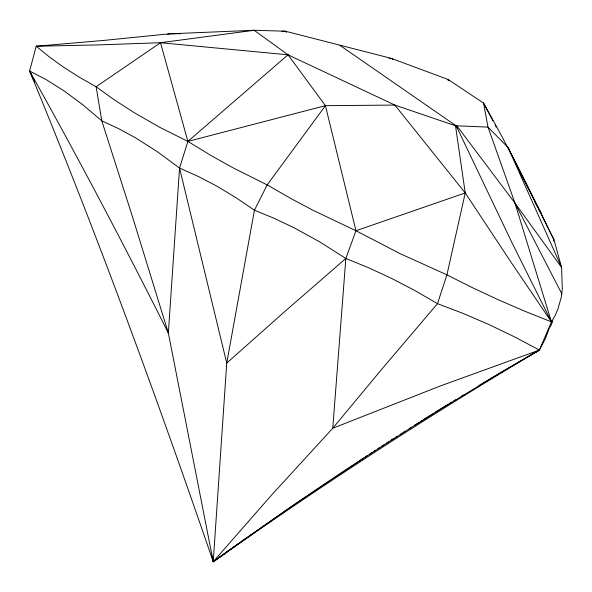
<?xml version="1.0" encoding="UTF-8"?>
<svg xmlns="http://www.w3.org/2000/svg" width="592" height="592" viewBox="0 0 592 592"><rect width="100%" height="100%" fill="white"/><g stroke="black" fill="none" stroke-linecap="round" stroke-linejoin="round"><path stroke-width="0.89" d="M498.035 374.166L539.379 350.072L551.426 321.87L555 315.832L557.901 309.128L561.334 296.977L562.296 288.792L561.608 267.48L553.964 239.693L508.128 147.578L488.015 127.117L455.492 125.756L394.849 105.073L288.023 54.819L187.886 141.399L179.546 168.069L168.35 333.037L213.238 561.719C319.036 486.802 427.927 416.272 539.379 350.072L545.225 338.905L548.851 329.626M487.297 110.201L483.56 103.119L488.015 127.117L514.988 203.123L551.426 321.87L524.408 311.074L497.939 299.604L472.12 287.52L446.923 274.843L400.155 253.679L355.955 230.732L312.791 210.182L290.901 198.535L267.184 184.889L233.448 168.039L211.307 155.703L187.886 141.399L159.551 127.206L133.178 112.051L114.034 99.648L96.133 86.75L79.35 77.249L63.744 67.303L49.358 56.943L36.216 46.228L97.858 44.925L160.499 42.72L254.138 30.281L288.023 54.819L325.43 105.672L355.955 230.732L345.839 258.467L332.763 428.238L271.047 495.659L213.238 561.719C156.466 396.544 96.459 232.404 29.6 71.025L36.216 46.228L103.755 40.426L169.046 33.855L254.138 30.281L285.329 31.191L391.438 58.416L448.151 79.498L483.56 103.119C506.826 144.507 528.412 186.806 548.858 229.652M213.423 559.973L213.238 561.719L230.702 549.147M448.018 80.209L448.151 79.498L449.461 80.867M29.6 71.025C77.996 157.206 123.95 244.733 168.35 333.037L132.645 217.301L101.794 120.864L96.133 86.75L160.499 42.72L187.886 141.399L325.43 105.672L394.849 105.073L465.245 192.948L510.918 262.049L551.426 321.87L511.806 242.365L457.357 128.264L455.492 125.756L465.245 192.948L446.923 274.843L437.495 303.659L381.455 369.593L332.763 428.238L440.174 386.021L539.379 350.072L514.196 336.693L488.733 324.46L463.159 313.449L437.495 303.659L414.637 290.42L391.689 278.455L368.749 267.806L345.839 258.467L320.087 242.084L294.313 227.898L274.333 218.389L254.442 210.212L235.579 197.417L216.776 186.132L198.083 176.357L179.546 168.069L157.161 151.559L135.109 137.596L118.282 128.479L101.794 120.864L82.569 104.592L64.047 90.887L46.339 79.705L29.6 71.025L34.728 81.822M549.102 328.804L549.332 327.998M550.212 327.124L552.773 321.145M553.313 241.114L553.964 239.693L551.64 235.216M325.43 105.672L267.184 184.889L254.442 210.212L226.736 363.081L213.238 561.719L216.842 559.114M214.341 560.483L213.238 561.719L211.559 554.793M214.563 560.55L213.238 561.719L292.966 505.472M345.839 258.467L285.951 310.511L226.736 363.081L179.546 168.069M218.174 558.16L220.661 556.369M224.153 553.846C292.515 504.776 362.437 457.868 433.855 413.357M231.968 548.236L238.339 543.671M241.551 541.369L244.777 539.053M249.328 535.804L250.631 534.872M293.699 504.969L363.725 457.964M365.205 457.002L367.41 455.559M369.63 454.108L371.865 452.651M374.092 451.2L375.594 450.223M377.844 448.766L379.346 447.789M381.618 446.316L383.897 444.844M386.184 443.371L388.478 441.891M390.779 440.411L393.872 438.428M395.412 437.436L396.781 436.563M400.873 433.943L402.249 433.07M403.633 432.19L405.009 431.309M409.176 428.667L410.567 427.787M414.77 425.123L416.879 423.791M417.582 423.347L419.003 422.459M420.424 421.563L421.844 420.668M423.265 419.772L428.297 416.627M429.015 416.176L490.413 378.828M435.571 412.091L440.855 408.806M441.617 408.339L448.499 404.092M450.038 403.145L451.578 402.197M453.894 400.777L455.448 399.822M461.693 396.011L463.262 395.049M479.098 385.466L497.125 374.832M491.412 378.103L517.808 362.615M518.348 362.23L539.379 350.072L534.606 352.662M531.224 354.504L533.925 353.032M167.617 34.521L169.046 33.855L180.671 33.692M465.245 192.948L355.955 230.732M281.792 31.302L285.329 31.191L286.617 32.279M389.062 58.349L391.438 58.416L392.844 59.555M288.023 54.819L160.499 42.72M36.216 46.228L37.414 46.479M339.963 45.377L456.032 125.77L457.357 128.264L457.061 126.118L514.988 203.123L561.608 267.48L508.128 147.578M521.811 175.994L540.962 212.876L539.09 210.604M540.962 212.876L534.902 202.331M487.675 110.911L492.87 120.775M495.09 124.979L496.192 127.08M520.042 172.598L521.456 175.321M561.926 293.965L514.988 203.123M551.241 234.439L550.456 232.871M550.057 232.079L549.258 230.473M483.56 103.119L483.686 103.726"/></g></svg>
